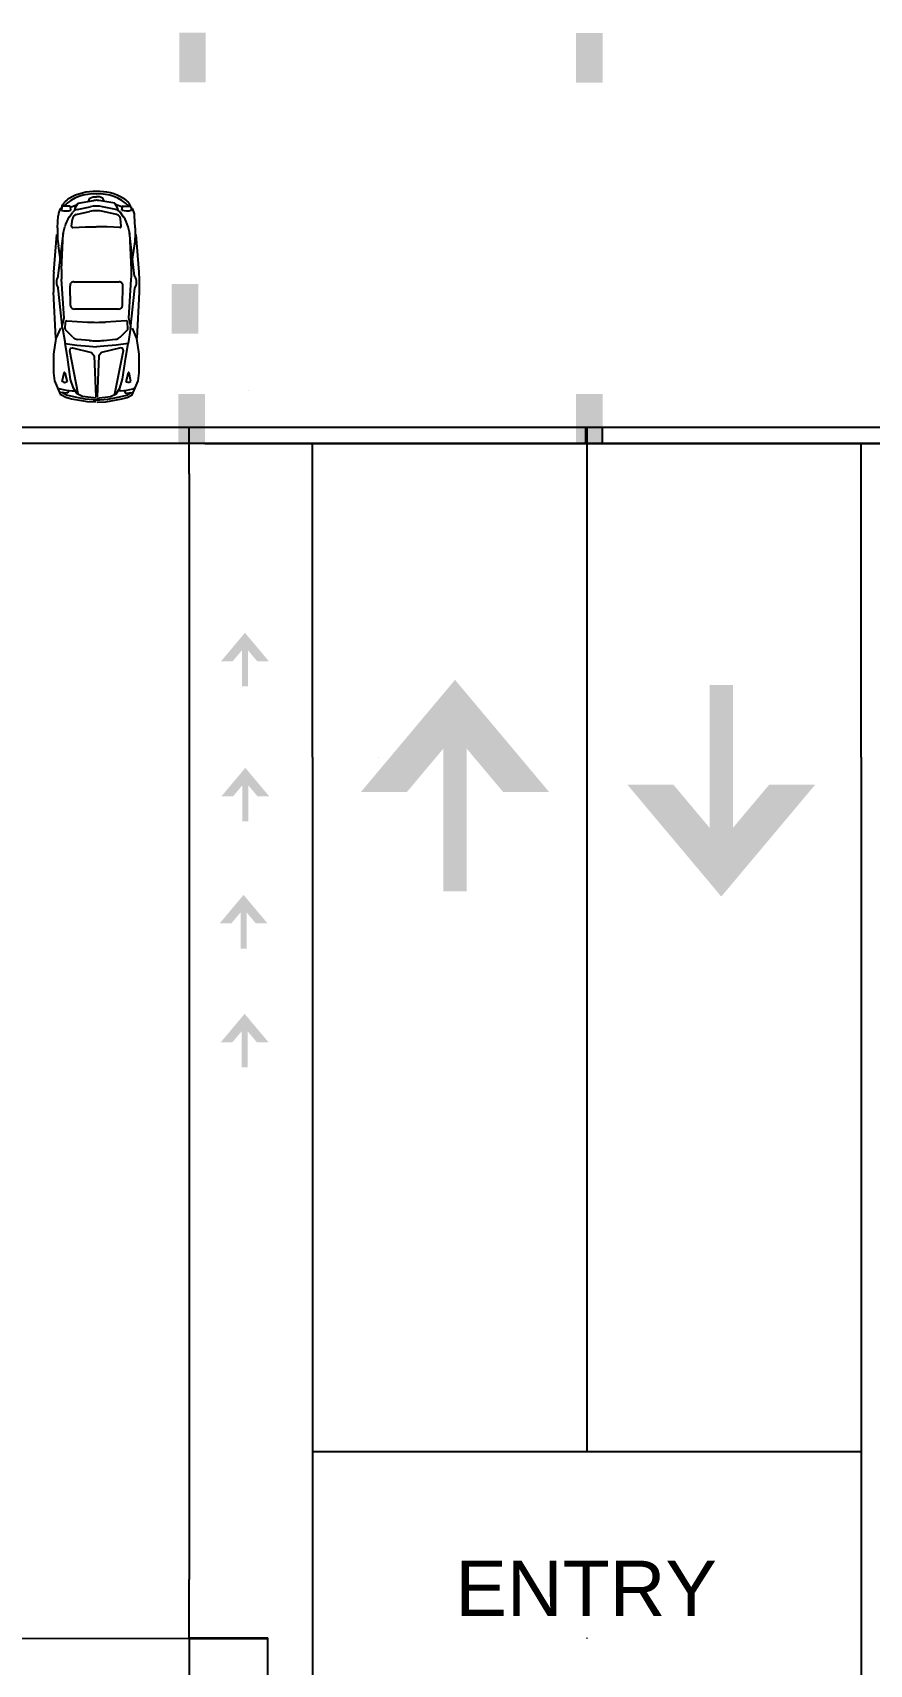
# Model space of a CAD drawing. Header units: metres. Extents: x -2370498 to 1228044, y -644254 to 236701.
# Drawn here: x 829569 to 842192, y 179426 to 204047 of the extents above; entities that cross this region are included whole.
import ezdxf

# ---------------------------------------------------------------- set-up
doc = ezdxf.new("R2010")
doc.units = ezdxf.units.M
doc.header["$MEASUREMENT"] = 0
for name, color, linetype in [('Beam', 6, 'Continuous'), ('cad-block.com', 7, 'Continuous'), ('Hatch', 253, 'Continuous')]:
    doc.layers.add(name, color=color, linetype=linetype)
doc.styles.get("Standard").update_dxf_attribs({"font": 'arial.ttf'})

# ---------------------------------------------------------------- blocks, each defined once
blk = doc.blocks.new('A$C7FB7262A')
for p, q in [((1091, 1427), (1877, 1468)), ((2219, 1463), (2861, 1411)), ((2974, 1400), (3182, 1389)), ((79, 1072), (119, 1249)), ((119, 1249), (163, 1324)), ((153, 1223), (163, 1346)), ((201, 1212), (153, 1223)), ((195, 1149), (192, 1106)), ((232, 1380), (226, 1354)), ((346, 1234), (338, 1266)), ((340, 1291), (351, 1320)), ((502, 1276), (346, 1234)), ((351, 1320), (502, 1288)), ((1264, 1316), (1002, 1272)), ((1109, 1139), (1232, 1264)), ((1249, 1270), (1366, 1262)), ((1258, 1313), (1946, 1388)), ((1274, 1324), (1431, 1288)), ((1386, 1239), (1366, 886)), ((1431, 1288), (2099, 1330)), ((1648, 1176), (1987, 1187)), ((2054, 1122), (2055, 349)), ((2148, 1387), (2888, 1299)), ((2265, 1332), (2879, 1306)), ((2431, 1351), (2665, 1386)), ((2879, 1306), (2993, 1276)), ((2978, 1138), (2990, 920)), ((3003, 1161), (3125, 1147)), ((3158, 1199), (3236, 1145)), ((3333, 1329), (3272, 1333)), ((3275, 1171), (3334, 1181)), ((3297, 1338), (3325, 1327)), ((3325, 1180), (3373, 1062)), ((3343, 1191), (3343, 1318)), ((3346, 1318), (3372, 1307)), ((42, 791), (49, 926)), ((49, 926), (79, 1072)), ((1053, 857), (1072, 1060)), ((1586, 359), (1585, 1111)), ((2990, 920), (2990, 738)), ((3200, 1081), (3252, 854)), ((3273, 1105), (3315, 1097)), ((3288, 1065), (3335, 842)), ((3315, 1097), (3396, 1048)), ((3396, 1048), (3440, 779)), ((3426, 870), (3482, 846)), ((3482, 846), (3503, 793)), ((42, 676), (50, 541)), ((1053, 611), (1073, 409)), ((1387, 231), (1367, 584)), ((2991, 553), (2990, 735)), ((3200, 393), (3253, 619)), ((3289, 408), (3335, 631)), ((3396, 425), (3440, 695)), ((3426, 604), (3482, 628)), ((3482, 628), (3503, 681)), ((3503, 793), (3506, 737)), ((3503, 681), (3506, 737)), ((50, 541), (80, 395)), ((80, 395), (120, 219)), ((196, 319), (193, 361)), ((1110, 330), (1233, 205)), ((1649, 294), (1988, 284)), ((2979, 334), (2991, 553)), ((3003, 312), (3126, 326)), ((3159, 274), (3236, 328)), ((3274, 368), (3315, 376)), ((3276, 303), (3335, 293)), ((3315, 376), (3396, 425)), ((3326, 293), (3374, 412)), ((3344, 282), (3344, 156)), ((120, 219), (164, 143)), ((202, 255), (154, 245)), ((154, 245), (164, 121)), ((233, 87), (227, 114)), ((347, 234), (339, 201)), ((341, 177), (352, 148)), ((503, 192), (347, 234)), ((352, 148), (503, 180)), ((1265, 153), (1003, 197)), ((1092, 42), (1878, 3)), ((1250, 199), (1367, 208)), ((1259, 156), (1947, 83)), ((1275, 146), (1432, 182)), ((1432, 182), (2101, 141)), ((2149, 84), (2889, 174)), ((2220, 8), (2863, 61)), ((2266, 139), (2880, 167)), ((2432, 120), (2667, 86)), ((2880, 167), (2994, 197)), ((2975, 73), (3183, 84)), ((3334, 145), (3273, 141)), ((3298, 135), (3326, 146)), ((3347, 156), (3373, 166))]:
    blk.add_line(p, q)
for points in [[(0, 742), (5, 889), (54, 1162), (79, 1256), (123, 1343), (365, 1444), (499, 1463), (820, 1463), (1086, 1422), (1264, 1346)], [(71, 739), (95, 971), (140, 1065), (239, 1128), (389, 1178), (768, 1232), (1002, 1272), (970, 1070), (953, 859), (946, 734)], [(143, 1047), (878, 1192), (919, 1177), (926, 1147), (846, 820), (788, 772), (92, 747)], [(0, 725), (5, 578), (55, 305), (80, 211), (124, 125), (367, 24), (500, 5), (821, 6), (1088, 47), (1265, 123)], [(71, 728), (95, 497), (141, 402), (239, 339), (390, 290), (769, 237), (1003, 197), (970, 399), (954, 610), (946, 734)], [(144, 420), (879, 277), (920, 292), (927, 322), (847, 649), (788, 697), (92, 721)]]:
    blk.add_lwpolyline(points)
for centre, radius, start, end in [((2010, -1127), 2598, 85.3952, 92.9452), ((2046, 1243), 176, 54.6492, 124.7769), ((2892, -157), 1559, 86.9998, 98.3676), ((1491, 1060), 1299, 166.9166, 176.0811), ((381, 1276), 43.3, 159.9787, 192.5384), ((500, 1282), 6.5, 284.96, 78.1125), ((1201, 1048), 130, 135.3046, 174.6214), ((1248, 1249), 21.7, 85.7151, 135.3046), ((1365, 1240), 21.7, 356.7256, 85.7151), ((1650, 1111), 65, 91.8201, 179.9989), ((1989, 1122), 65, 359.9245, 91.8201), ((2198, -226), 1559, 87.5491, 93.6237), ((3000, 1140), 21.7, 83.376, 183.115), ((2861, 773), 520, 55.07, 75.2551), ((3115, 1061), 86.6, 13.1226, 83.376), ((3170, 1147), 242, 57.3299, 87.1824), ((3161, 1038), 130, 11.7694, 55.07), ((3573, 1258), 310, 166.0961, 196.3535), ((3332, 1318), 10.8, 0, 86.3304), ((3332, 1191), 10.8, 279.6077, 0), ((2831, 784), 722, 356.2451, 44.5195), ((3321, 1187), 130, 46.3836, 67.2014), ((3155, 1013), 371, 30.4577, 46.3836), ((2731, 764), 863, 358.0694, 30.4577), ((2346, 736), 1299, 174.6214, 185.4916), ((3960, 737), 2598, 176.7256, 183.3874), ((2746, 736), 520, 346.9903, 13.1226), ((2826, 736), 520, 348.3436, 11.7694), ((1080, 735), 1039, 176.8942, 183.2188), ((2831, 688), 722, 315.5935, 3.8679), ((3184, 737), 260, 350.7246, 9.3883), ((2732, 709), 863, 329.6553, 2.0435), ((1492, 410), 1299, 184.0319, 193.1964), ((1202, 421), 130, 185.4916, 224.8083), ((1651, 359), 65, 180.1141, 268.2929), ((1990, 349), 65, 268.2929, 0.1885), ((3001, 333), 21.7, 176.9979, 276.737), ((3116, 412), 86.6, 276.737, 346.9903), ((3162, 435), 130, 305.0429, 348.3436), ((3574, 216), 310, 163.7595, 194.0169), ((3333, 282), 10.8, 0.113, 80.5053), ((382, 192), 43.3, 167.5746, 200.1342), ((502, 186), 6.5, 282.0005, 75.153), ((1249, 220), 21.7, 224.8083, 274.3979), ((1366, 229), 21.7, 274.3979, 3.3874), ((2006, 2598), 2598, 267.1678, 274.7177), ((2047, 228), 176, 235.336, 305.4638), ((2196, 1697), 1559, 266.4893, 272.5638), ((2890, 1629), 1559, 261.7454, 273.1132), ((2861, 699), 520, 284.8579, 305.0429), ((3171, 326), 242, 272.9306, 302.783), ((3333, 156), 10.8, 273.7825, 0.113), ((3322, 286), 130, 292.9116, 313.7293), ((3155, 460), 371, 313.7293, 329.6553)]:
    blk.add_arc(centre, radius, start, end)

msp = doc.modelspace()

# ---------------------------------------------------------------- hatches: boundary and pattern name
h = msp.add_hatch(color=0)
h.dxf.hatch_style = 1
h.paths.add_polyline_path([(822260.1468, 181925.18385), (822260.1468, 182338.83602), (822184.58141, 182338.83602), (822184.58141, 182309.28944), (822223.21357, 182309.28944), (822223.21357, 181962.11708), (821968.66975, 181962.11708), (821968.66975, 182309.28944), (822007.30191, 182309.28944), (822007.30191, 182338.83602), (821910.98004, 182338.83602), (821910.98004, 182309.28944), (821938.53223, 182309.28944), (821938.53223, 181962.11708), (821728.30829, 181962.11708), (821728.30829, 181984.27702), (821706.14835, 181984.27702), (821706.14835, 182309.28944), (821733.70054, 182309.28944), (821733.70054, 182338.83602), (821669.21512, 182338.83602), (821669.21512, 181925.18385)])
h.paths.add_polyline_path([(822260.1468, 183743.36416), (822260.1468, 184288.91057), (821669.21512, 184288.91057), (821669.21512, 183743.36416), (821706.14208, 183743.36416), (821706.14208, 184091.60192), (821706.14835, 184229.8174), (821728.30829, 184229.8174), (821728.30829, 184251.97734), (822223.21357, 184251.97734), (822223.21357, 183743.36416)])
h.paths.add_polyline_path([(819696.64925, 184122.14904), (819696.64925, 183936.37782), (819791.28033, 183936.37782), (819791.28033, 184122.14904)], flags=9)
h.paths.add_polyline_path([(818504.06109, 185878.46774), (818504.06109, 185692.69652), (818598.69218, 185692.69652), (818598.69218, 185878.46774)], flags=9)
h.paths.add_polyline_path([(822107.31787, 183760.78029), (822142.93833, 183760.78029), (822142.93833, 183808.09583), (822107.31787, 183808.09583)], flags=25)
h.paths.add_polyline_path([(822107.31787, 183798.21973), (822142.93833, 183798.21973), (822142.93833, 183845.53527), (822107.31787, 183845.53527)], flags=25)
h.paths.add_polyline_path([(822104.77828, 183836.06122), (822140.39874, 183836.06122), (822140.39874, 183883.37676), (822104.77828, 183883.37676)], flags=25)
h.paths.add_polyline_path([(822106.04629, 183874.08223), (822141.66676, 183874.08223), (822141.66676, 183921.39777), (822106.04629, 183921.39777)], flags=25)
h.paths.add_polyline_path([(822104.14427, 183911.46931), (822139.76474, 183911.46931), (822139.76474, 183958.78485), (822104.14427, 183958.78485)], flags=25)
h.paths.add_polyline_path([(822103.80946, 183945.15378), (822139.42992, 183945.15378), (822139.42992, 183992.46932), (822103.80946, 183992.46932)], flags=25)
h.paths.add_polyline_path([(822103.49246, 183983.49082), (822139.11292, 183983.49082), (822139.11292, 184030.80636), (822103.49246, 184030.80636)], flags=25)
h.paths.add_polyline_path([(822101.59044, 184019.92794), (822137.2109, 184019.92794), (822137.2109, 184067.24348), (822101.59044, 184067.24348)], flags=25)
h.paths.add_polyline_path([(821800.79698, 184052.90928), (821824.1472, 184052.90928), (821824.1472, 184100.22482), (821800.79698, 184100.22482)], flags=25)
h.paths.add_polyline_path([(821800.28173, 184020.28324), (821823.63194, 184020.28324), (821823.63194, 184067.59878), (821800.28173, 184067.59878)], flags=25)
h.paths.add_polyline_path([(821800.8569, 183982.064), (821824.20711, 183982.064), (821824.20711, 184029.37955), (821800.8569, 184029.37955)], flags=25)
h.paths.add_polyline_path([(821800.7131, 183944.23373), (821824.06332, 183944.23373), (821824.06332, 183991.54927), (821800.7131, 183991.54927)], flags=25)
h.paths.add_polyline_path([(821800.59328, 183909.08131), (821823.94349, 183909.08131), (821823.94349, 183956.39685), (821800.59328, 183956.39685)], flags=25)
h.paths.add_polyline_path([(821801.38413, 183873.23138), (821824.73435, 183873.23138), (821824.73435, 183920.54692), (821801.38413, 183920.54692)], flags=25)
h.paths.add_polyline_path([(821800.77302, 183837.10468), (821824.12323, 183837.10468), (821824.12323, 183884.42023), (821800.77302, 183884.42023)], flags=25)
h.paths.add_polyline_path([(821801.24034, 183798.91724), (821824.59056, 183798.91724), (821824.59056, 183846.23278), (821801.24034, 183846.23278)], flags=25)
h.paths.add_polyline_path([(821798.89174, 183760.78029), (821822.24195, 183760.78029), (821822.24195, 183808.09583), (821798.89174, 183808.09583)], flags=25)
h.paths.add_polyline_path([(823357.52505, 183340.38433), (823357.52505, 182886.08164), (823452.15614, 182886.08164), (823452.15614, 183340.38433)], flags=9)
h.paths.add_polyline_path([(820310.73738, 186009.39451), (820310.73738, 185733.29798), (820405.36847, 185733.29798), (820405.36847, 186009.39451)], flags=9)
h.paths.add_polyline_path([(819767.51776, 185626.14245), (819767.51776, 185590.52198), (819814.8333, 185590.52198), (819814.8333, 185626.14245)], flags=9)
h.paths.add_polyline_path([(819842.92585, 185626.77645), (819842.92585, 185591.15599), (819890.24139, 185591.15599), (819890.24139, 185626.77645)], flags=9)
h.paths.add_polyline_path([(819729.67626, 185623.60286), (819729.67626, 185587.9824), (819776.99181, 185587.9824), (819776.99181, 185623.60286)], flags=9)
h.paths.add_polyline_path([(819951.38447, 185629.33029), (819951.38447, 185593.70982), (819998.70002, 185593.70982), (819998.70002, 185629.33029)], flags=9)
h.paths.add_polyline_path([(819805.53877, 185624.87443), (819805.53877, 185589.25397), (819852.85431, 185589.25397), (819852.85431, 185624.87443)], flags=9)
h.paths.add_polyline_path([(819914.94736, 185627.42827), (819914.94736, 185591.8078), (819962.2629, 185591.8078), (819962.2629, 185627.42827)], flags=9)
h.paths.add_polyline_path([(819984.36581, 185930.12374), (819984.36581, 185906.77353), (820031.68136, 185906.77353), (820031.68136, 185930.12374)], flags=9)
h.paths.add_polyline_path([(819840.53785, 185930.32745), (819840.53785, 185906.97723), (819887.85339, 185906.97723), (819887.85339, 185930.32745)], flags=9)
h.paths.add_polyline_path([(819768.56122, 185930.14771), (819768.56122, 185906.79749), (819815.87676, 185906.79749), (819815.87676, 185930.14771)], flags=9)
h.paths.add_polyline_path([(819692.23682, 185623.60286), (819692.23682, 185587.9824), (819739.55237, 185587.9824), (819739.55237, 185623.60286)], flags=9)
h.paths.add_polyline_path([(819876.61031, 185627.11126), (819876.61031, 185591.4908), (819923.92585, 185591.4908), (819923.92585, 185627.11126)], flags=9)
h.paths.add_polyline_path([(819951.73978, 185930.639), (819951.73978, 185907.28878), (819999.05532, 185907.28878), (819999.05532, 185930.639)], flags=9)
h.paths.add_polyline_path([(819804.68792, 185929.53659), (819804.68792, 185906.18638), (819852.00346, 185906.18638), (819852.00346, 185929.53659)], flags=9)
h.paths.add_polyline_path([(819875.69027, 185930.20762), (819875.69027, 185906.85741), (819923.00581, 185906.85741), (819923.00581, 185930.20762)], flags=9)
h.paths.add_polyline_path([(819730.37378, 185929.68039), (819730.37378, 185906.33017), (819777.68932, 185906.33017), (819777.68932, 185929.68039)], flags=9)
h.paths.add_polyline_path([(819913.52054, 185930.06383), (819913.52054, 185906.71362), (819960.83608, 185906.71362), (819960.83608, 185930.06383)], flags=9)
h.paths.add_polyline_path([(818212.68834, 186495.25456), (818212.68834, 186207.24726), (818307.31943, 186207.24726), (818307.31943, 186495.25456)], flags=9)
h.paths.add_polyline_path([(819692.23682, 185932.02899), (819692.23682, 185908.67877), (819739.55237, 185908.67877), (819739.55237, 185932.02899)], flags=9)
h.paths.add_polyline_path([(818208.24624, 187009.75691), (818208.24624, 186792.63904), (818302.87732, 186792.63904), (818302.87732, 187009.75691)], flags=9)
h.paths.add_polyline_path([(829736.24461, 200655.12925), (829736.24461, 199279.64736), (830114.76894, 199279.64736), (830114.76894, 200655.12925)], flags=9)
h.paths.add_polyline_path([(833163.13298, 200668.96096), (833163.13298, 199293.47907), (833541.65731, 199293.47907), (833541.65731, 200668.96096)], flags=9)
h.paths.add_polyline_path([(819365.43827, 201638.30223), (819365.43827, 200262.82034), (819743.96261, 200262.82034), (819743.96261, 201638.30223)], flags=9)
h.paths.add_polyline_path([(822983.79383, 201845.32028), (822983.79383, 200469.83839), (823362.31816, 200469.83839), (823362.31816, 201845.32028)], flags=9)
h.paths.add_polyline_path([(830968.75348, 185254.29725), (831004.37394, 185254.29725), (831004.37394, 185301.61279), (830968.75348, 185301.61279)], flags=9)
h.paths.add_polyline_path([(830968.11948, 185329.70534), (831003.73994, 185329.70534), (831003.73994, 185377.02089), (830968.11948, 185377.02089)], flags=9)
h.paths.add_polyline_path([(830971.29307, 185216.45576), (831006.91353, 185216.45576), (831006.91353, 185263.7713), (830971.29307, 185263.7713)], flags=9)
h.paths.add_polyline_path([(830965.56564, 185438.16397), (831001.18611, 185438.16397), (831001.18611, 185485.47951), (830965.56564, 185485.47951)], flags=9)
h.paths.add_polyline_path([(830970.02149, 185292.31826), (831005.64196, 185292.31826), (831005.64196, 185339.63381), (830970.02149, 185339.63381)], flags=9)
h.paths.add_polyline_path([(830967.46766, 185401.72685), (831003.08812, 185401.72685), (831003.08812, 185449.04239), (830967.46766, 185449.04239)], flags=9)
h.paths.add_polyline_path([(830664.77218, 185471.14531), (830688.1224, 185471.14531), (830688.1224, 185518.46085), (830664.77218, 185518.46085)], flags=9)
h.paths.add_polyline_path([(830664.56848, 185327.31734), (830687.91869, 185327.31734), (830687.91869, 185374.63289), (830664.56848, 185374.63289)], flags=9)
h.paths.add_polyline_path([(830664.74822, 185255.34072), (830688.09843, 185255.34072), (830688.09843, 185302.65626), (830664.74822, 185302.65626)], flags=9)
h.paths.add_polyline_path([(830971.29307, 185179.01632), (831006.91353, 185179.01632), (831006.91353, 185226.33186), (830971.29307, 185226.33186)], flags=9)
h.paths.add_polyline_path([(830967.78466, 185363.38981), (831003.40513, 185363.38981), (831003.40513, 185410.70535), (830967.78466, 185410.70535)], flags=9)
h.paths.add_polyline_path([(830664.25693, 185438.51927), (830687.60714, 185438.51927), (830687.60714, 185485.83481), (830664.25693, 185485.83481)], flags=9)
h.paths.add_polyline_path([(830665.35933, 185291.46741), (830688.70955, 185291.46741), (830688.70955, 185338.78295), (830665.35933, 185338.78295)], flags=9)
h.paths.add_polyline_path([(830664.6883, 185362.46976), (830688.03852, 185362.46976), (830688.03852, 185409.78531), (830664.6883, 185409.78531)], flags=9)
h.paths.add_polyline_path([(830665.21554, 185217.15327), (830688.56576, 185217.15327), (830688.56576, 185264.46881), (830665.21554, 185264.46881)], flags=9)
h.paths.add_polyline_path([(830664.8321, 185400.30004), (830688.18231, 185400.30004), (830688.18231, 185447.61558), (830664.8321, 185447.61558)], flags=9)
h.paths.add_polyline_path([(830662.86694, 185179.01632), (830686.21716, 185179.01632), (830686.21716, 185226.33186), (830662.86694, 185226.33186)], flags=9)
h.paths.add_polyline_path([(828088.24535, 184881.09096), (828088.24535, 184752.54894), (828182.87643, 184752.54894), (828182.87643, 184881.09096)], flags=9)
h.paths.add_polyline_path([(829805.95652, 183982.7919), (829805.95652, 183854.24988), (829900.5876, 183854.24988), (829900.5876, 183982.7919)], flags=9)
h.paths.add_polyline_path([(829598.79445, 185373.43048), (829598.79445, 185244.88846), (829693.42553, 185244.88846), (829693.42553, 185373.43048)], flags=9)
h.paths.add_polyline_path([(830099.43365, 185356.15449), (830099.43365, 185227.61247), (830194.06473, 185227.61247), (830194.06473, 185356.15449)], flags=9)
h.paths.add_polyline_path([(826490.35335, 193725.49478), (826490.35335, 192509.1604), (827066.51174, 192509.1604), (827066.51174, 193725.49478)], flags=9)
h.paths.add_polyline_path([(826698.89271, 182287.67301), (826698.89271, 180738.44712), (827275.05109, 180738.44712), (827275.05109, 182287.67301)], flags=9)
at = {"layer": 'Beam', "true_color": 0xed1f24}
h = msp.add_hatch(color=240, dxfattribs=at)
h.dxf.hatch_style = 1
h.paths.add_polyline_path([(831780.7269, 204047.09767), (832180.7269, 204047.09767), (832180.7269, 203297.09767), (831780.7269, 203297.09767)])
h = msp.add_hatch(color=240, dxfattribs=at)
h.dxf.hatch_style = 1
h.paths.add_polyline_path([(837767.0469, 204043.84059), (838167.0469, 204043.84059), (838167.0469, 203293.84059), (837767.0469, 203293.84059)])
h = msp.add_hatch(color=240, dxfattribs=at)
h.dxf.hatch_style = 1
h.paths.add_polyline_path([(831667.06207, 200255.04495), (832067.06207, 200255.04495), (832067.06207, 199505.04495), (831667.06207, 199505.04495)])
h = msp.add_hatch(color=240, dxfattribs=at)
h.dxf.hatch_style = 1
h.paths.add_polyline_path([(831767.0469, 198596.97366), (832167.0469, 198596.97366), (832167.0469, 197846.97366), (831767.0469, 197846.97366)])
h = msp.add_hatch(color=240, dxfattribs=at)
h.dxf.hatch_style = 1
h.paths.add_polyline_path([(837767.0469, 198596.43357), (838167.0469, 198596.43357), (838167.0469, 197846.43357), (837767.0469, 197846.43357)])
at = {"layer": 'Hatch'}
h = msp.add_hatch(color=256, dxfattribs=at)
h.dxf.hatch_style = 1
h.paths.add_polyline_path([(832588.42835, 194563.17984), (832727.09949, 194728.44166), (832727.09949, 194182.48259), (832817.03536, 194182.48259), (832817.03536, 194728.44166), (832955.70649, 194563.17984), (833131.81091, 194563.17984), (832772.06742, 194991.90543), (832412.32394, 194563.17984)])
h = msp.add_hatch(color=256, dxfattribs=at)
h.dxf.hatch_style = 1
h.paths.add_polyline_path([(835217.10525, 192590.9244), (835763.93184, 193242.60696), (835763.93184, 191089.70802), (836118.57901, 191089.70802), (836118.57901, 193242.60696), (836665.40561, 192590.9244), (837359.84411, 192590.9244), (835941.25543, 194281.53256), (834522.66674, 192590.9244)])
h = msp.add_hatch(color=256, dxfattribs=at)
h.dxf.hatch_style = 1
h.paths.add_polyline_path([(840682.77279, 192701.75851), (840135.94619, 192050.07595), (840135.94619, 194202.97489), (839781.29902, 194202.97489), (839781.29902, 192050.07595), (839234.47242, 192701.75851), (838540.03392, 192701.75851), (839958.62261, 191011.15035), (841377.21129, 192701.75851)])
h = msp.add_hatch(color=256, dxfattribs=at)
h.dxf.hatch_style = 1
h.paths.add_polyline_path([(832593.87625, 192524.98302), (832732.54738, 192690.24484), (832732.54738, 192144.28577), (832822.48325, 192144.28577), (832822.48325, 192690.24484), (832961.15439, 192524.98302), (833137.2588, 192524.98302), (832777.51532, 192953.7086), (832417.77184, 192524.98302)])
h = msp.add_hatch(color=256, dxfattribs=at)
h.dxf.hatch_style = 1
h.paths.add_polyline_path([(832567.56217, 190608.25366), (832706.2333, 190773.51549), (832706.2333, 190227.55641), (832796.16918, 190227.55641), (832796.16918, 190773.51549), (832934.84031, 190608.25366), (833110.94472, 190608.25366), (832751.20124, 191036.97925), (832391.45776, 190608.25366)])
h = msp.add_hatch(color=256, dxfattribs=at)
h.dxf.hatch_style = 1
h.paths.add_polyline_path([(832583.48047, 188813.77745), (832722.15161, 188979.03928), (832722.15161, 188433.0802), (832812.08748, 188433.0802), (832812.08748, 188979.03928), (832950.75861, 188813.77745), (833126.86302, 188813.77745), (832767.11954, 189242.50304), (832407.37606, 188813.77745)])

# ---------------------------------------------------------------- linework, layer by layer
at = {"layer": 'Beam', "color": 7}
for p, q in [((831928.21683, 197389.56185), (831928.21683, 198096.43357)), ((837917.0469, 197971.43357), (837917.0469, 198096.43357)), ((837917.0469, 198096.43357), (847167.0469, 198096.43357)), ((838167.0469, 197971.43357), (838167.0469, 198096.43357)), ((837917.0469, 197846.43357), (816792.0469, 197846.43357)), ((859292.0469, 197846.43357), (838167.0469, 197846.43357)), ((834789.29163, 193114.86312), (834789.29163, 193114.86312)), ((842070.61942, 193114.86312), (842070.61942, 193114.86312)), ((833789.29163, 182639.35529), (833789.29163, 177940.25033)), ((842070.61942, 182639.35529), (842070.61942, 177940.25033)), ((828980.17506, 179820.02739), (831928.21683, 179817.63393)), ((831928.21683, 179817.63393), (833118.93082, 179818.06295)), ((831928.21683, 179817.63393), (831928.21683, 177940.87491)), ((837928.21683, 179825.24532), (837928.21683, 179817.63393))]:
    msp.add_line(p, q, dxfattribs=at)
at = {"layer": 'Beam', "color": 3}
for p, q in [((837928.21683, 198096.43357), (837928.21683, 182639.35529)), ((833789.29163, 193114.86312), (833789.29163, 197846.43357)), ((842070.61942, 193114.86312), (842070.61942, 197846.43357)), ((833789.29163, 193114.86312), (833789.29163, 182639.35529)), ((842070.61942, 193114.86312), (842070.61942, 182639.35529))]:
    msp.add_line(p, q, dxfattribs=at)
at = {"layer": 'Beam', "color": 2}
msp.add_line((831928.21683, 197389.56185), (831928.21683, 180705.9706), dxfattribs=at)
at = {"layer": 'Beam', "color": 3}
msp.add_lwpolyline([(832817.98534, 198640.94228), (832818.66615, 198640.94228)], dxfattribs=at)
at = {"layer": 'Beam', "color": 7}
for points in [[(828917.0469, 198096.43357), (838167.0469, 198096.43357)], [(838042.0469, 197846.43357), (832167.0469, 197846.43357), (838167.0469, 197846.43357), (838167.0469, 198096.43357)], [(838042.0469, 197846.43357), (843917.0469, 197846.43357), (837917.0469, 197846.43357), (837917.0469, 198096.43357)], [(833789.29163, 182639.35529), (842070.61942, 182639.35529)], [(833118.93082, 179817.63393), (831928.21683, 179817.63393), (831928.21683, 180705.9706)], [(831928.21683, 179825.24532), (833118.93082, 179825.24532)], [(842314.32051, 177940.25033), (833118.93082, 177940.25033), (833118.93082, 179825.24532)]]:
    msp.add_lwpolyline(points, dxfattribs=at)

# ---------------------------------------------------------------- block references
at = {"layer": 'cad-block.com', "xscale": 0.8844176780059562, "yscale": 0.8844176780059562, "zscale": 0.8844176780059562, "rotation": 89.99999999999997}
msp.add_blockref('A$C7FB7262A', (831182.26252, 198471.10355), dxfattribs=at)

# ---------------------------------------------------------------- texts
at = {"layer": 'Beam', "color": 7}
msp.add_text('ENTRY', height=833.190093, dxfattribs=at).set_placement((835947.62405, 180157.08228))

doc.saveas('drawing.dxf')
